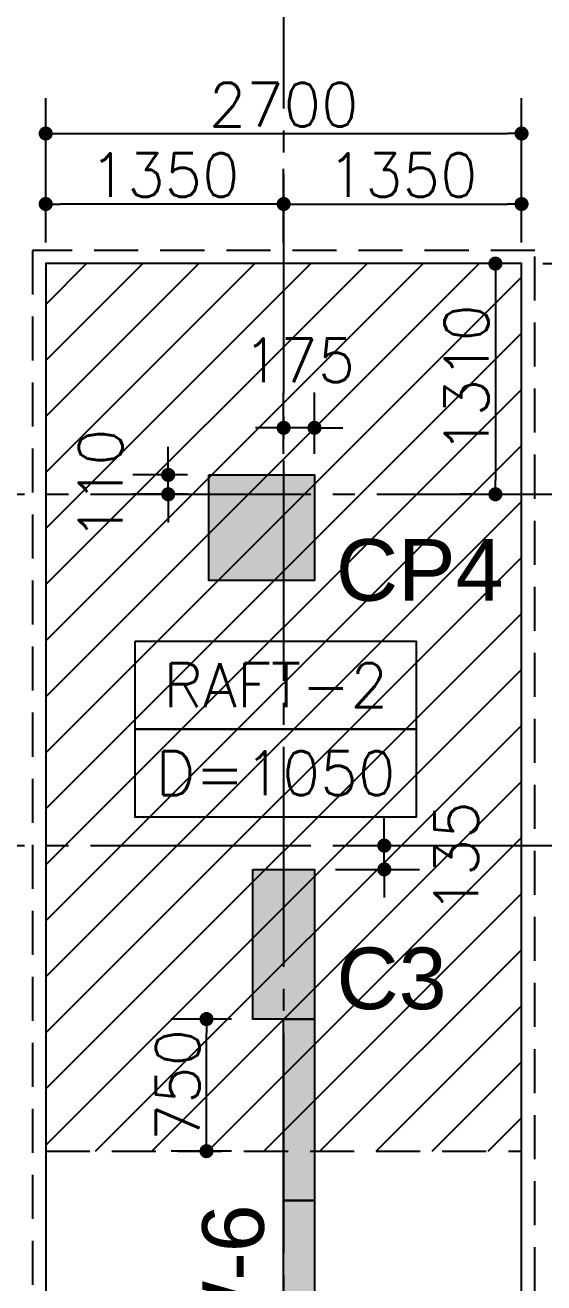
# Model space of a CAD drawing. Extents: x -200722 to 834823, y -494970 to 88783.
# Drawn here: x 266399 to 269342, y 2324 to 9466 of the extents above; entities that cross this region are included whole.
import ezdxf
from ezdxf.enums import TextEntityAlignment as Align

# ---------------------------------------------------------------- set-up
doc = ezdxf.new("R2010")
doc.units = 0
doc.header["$LTSCALE"] = 100
doc.header["$MEASUREMENT"] = 0
doc.header["$PDMODE"] = 34
for name, pattern in [('ACAD_ISO04W100', [30, 24, -3, 0, -3]), ('CL', [3.25, 2.5, -0.25, 0.25, -0.25]), ('HIDDEN', [0.375, 0.25, -0.125])]:
    doc.linetypes.add(name, pattern=pattern)
doc.layers.get('0').update_dxf_attribs({"linetype": 'CONTINUOUS'})
doc.layers.get('DEFPOINTS').update_dxf_attribs({"linetype": 'CONTINUOUS'})
for name, color, linetype in [('A-Grid', 5, 'ACAD_ISO04W100'), ('BEAM', 4, 'CONTINUOUS'), ('COL', 150, 'CONTINUOUS'), ('COL. SHED. STEEL.', 6, 'CONTINUOUS'), ('COL_H', 235, 'CONTINUOUS'), ('F_EXEC', 3, 'HIDDEN'), ('F_FTG1', 11, 'CONTINUOUS'), ('TEXT', 2, 'CONTINUOUS')]:
    doc.layers.add(name, color=color, linetype=linetype)
doc.layers.add('HATCH', color=252, linetype='CONTINUOUS', lineweight=30)
doc.styles.add('AR', font='arial.ttf')
doc.styles.add('ROMANS', font='romans.shx')
doc.styles.get("Standard").update_dxf_attribs({"font": 'simplex.shx'})
doc.dimstyles.new('STANDARD$0', dxfattribs={"dimtxt": 2.5, "dimasz": 2.5, "dimexe": 2, "dimexo": 0.7, "dimgap": 0.9, "dimtad": 1, "dimdec": 0, "dimdsep": 46, "dimtxsty": 'ROMANS', "dimcen": 0.09, "dimclrd": 4, "dimclre": 4, "dimclrt": 3, "dimadec": 0, "dimazin": 0, "dimtfac": 1, "dimtdec": 0, "dimtmove": 0, "dimatfit": 3, "dimfxl": 1, "dimtolj": 1, "dimtzin": 0, "dimarcsym": 0})

# ---------------------------------------------------------------- blocks, each defined once
blk = doc.blocks.new('DOT')
at = {"color": 0, "linetype": 'ByBlock'}
blk.add_line((-0.5, 0), (-1, 0), dxfattribs=at)
at = {"color": 0, "linetype": 'ByBlock', "const_width": 0.5}
blk.add_lwpolyline([(-0.25, 0, 1), (0.25, 0, 1)], format="xyb", close=True, dxfattribs=at)
blk = doc.blocks.new('*D843')
at = {"layer": 'BEAM', "color": 0, "lineweight": -2, "transparency": 16777216}
for p, q in [((266515.6, 8231.9), (266515.6, 8650.1)), ((267865.6, 8231.9), (267865.6, 8650.1)), ((267785.6, 8450.1), (266595.6, 8450.1))]:
    blk.add_line(p, q, dxfattribs=at)
at = {"layer": 'DEFPOINTS', "color": 0, "lineweight": -3, "transparency": 16777216}
for p in [(266515.6, 8450.1), (266515.6, 8111.9, 7446.6), (267865.6, 8111.9, 7446.6)]:
    blk.add_point(p, dxfattribs=at)
at = {"layer": 'BEAM', "color": 0, "lineweight": -2, "transparency": 16777216, "xscale": 80, "yscale": 80, "zscale": 80, "rotation": 180}
blk.add_blockref('DOT', (266515.6, 8450.1), dxfattribs=at)
at = {"layer": 'BEAM', "color": 0, "lineweight": -2, "transparency": 16777216, "xscale": 80, "yscale": 80, "zscale": 80}
blk.add_blockref('DOT', (267865.6, 8450.1), dxfattribs=at)
at = {"layer": 'BEAM', "color": 0, "transparency": 16777216, "insert": (267190.6, 8614.1), "char_height": 248, "attachment_point": 5}
blk.add_mtext('\\A1;1350', dxfattribs=at)
blk = doc.blocks.new('_DOT')
at = {"color": 0, "linetype": 'ByBlock'}
blk.add_line((-0.5, 0), (-1, 0), dxfattribs=at)
at = {"color": 0, "linetype": 'ByBlock', "const_width": 0.5}
blk.add_lwpolyline([(-0.25, 0, 1), (0.25, 0, 1)], format="xyb", close=True, dxfattribs=at)
blk = doc.blocks.new('*D844')
at = {"layer": 'BEAM', "color": 0, "lineweight": -2, "transparency": 16777216}
for p, q in [((267865.6, 8231.9), (267865.6, 8650.1)), ((269215.6, 8231.9), (269215.6, 8650.1)), ((267945.6, 8450.1), (269135.6, 8450.1))]:
    blk.add_line(p, q, dxfattribs=at)
at = {"layer": 'DEFPOINTS', "color": 0, "lineweight": -3, "transparency": 16777216}
for p in [(269215.6, 8450.1), (267865.6, 8111.9, 7446.6), (269215.6, 8111.9, 7446.6)]:
    blk.add_point(p, dxfattribs=at)
at = {"layer": 'BEAM', "color": 0, "lineweight": -2, "transparency": 16777216, "xscale": 80, "yscale": 80, "zscale": 80, "rotation": 180}
blk.add_blockref('DOT', (267865.6, 8450.1), dxfattribs=at)
at = {"layer": 'BEAM', "color": 0, "lineweight": -2, "transparency": 16777216, "xscale": 80, "yscale": 80, "zscale": 80}
blk.add_blockref('DOT', (269215.6, 8450.1), dxfattribs=at)
at = {"layer": 'BEAM', "color": 0, "transparency": 16777216, "insert": (268540.6, 8614.1), "char_height": 248, "attachment_point": 5}
blk.add_mtext('\\A1;1350', dxfattribs=at)
blk = doc.blocks.new('*D845')
at = {"layer": 'BEAM', "color": 0, "lineweight": -2, "transparency": 16777216}
for p, q in [((266515.6, 8231.9), (266515.6, 9050.4)), ((269215.6, 8231.9), (269215.6, 9050.4)), ((266595.6, 8850.4), (269135.6, 8850.4))]:
    blk.add_line(p, q, dxfattribs=at)
at = {"layer": 'DEFPOINTS', "color": 0, "lineweight": -3, "transparency": 16777216}
for p in [(269215.6, 8850.4), (266515.6, 8111.9, 7446.6), (269215.6, 8111.9, 7446.6)]:
    blk.add_point(p, dxfattribs=at)
at = {"layer": 'BEAM', "color": 0, "lineweight": -2, "transparency": 16777216, "xscale": 80, "yscale": 80, "zscale": 80, "rotation": 180}
blk.add_blockref('DOT', (266515.6, 8850.4), dxfattribs=at)
at = {"layer": 'BEAM', "color": 0, "lineweight": -2, "transparency": 16777216, "xscale": 80, "yscale": 80, "zscale": 80}
blk.add_blockref('DOT', (269215.6, 8850.4), dxfattribs=at)
at = {"layer": 'BEAM', "color": 0, "transparency": 16777216, "insert": (267865.6, 9014.4), "char_height": 248, "attachment_point": 5}
blk.add_mtext('\\A1;2700', dxfattribs=at)
blk = doc.blocks.new('*D846')
at = {"layer": 'BEAM', "color": 0, "lineweight": -2, "transparency": 16777216}
for p, q in [((269335.6, 8111.9), (269942.8, 8111.9)), ((269742.8, -3193.1), (269742.8, 8031.9)), ((269335.6, -3273.1), (269942.8, -3273.1))]:
    blk.add_line(p, q, dxfattribs=at)
at = {"layer": 'DEFPOINTS', "color": 0, "lineweight": -3, "transparency": 16777216}
for p in [(269215.6, 8111.9, 7446.6), (269742.8, 8111.9), (269215.6, -3273.1, 7446.6)]:
    blk.add_point(p, dxfattribs=at)
at = {"layer": 'BEAM', "color": 0, "lineweight": -2, "transparency": 16777216, "xscale": 80, "yscale": 80, "zscale": 80}
for p, rotation in [((269742.8, 8111.9), 90), ((269742.8, -3273.1), 270)]:
    blk.add_blockref('DOT', p, dxfattribs=dict(at, rotation=rotation))
at = {"layer": 'BEAM', "color": 0, "transparency": 16777216, "insert": (269578.8, 2419.4), "char_height": 248, "attachment_point": 5, "rotation": 90}
blk.add_mtext('\\A1;11385', dxfattribs=at)
blk = doc.blocks.new('*D898')
at = {"layer": 'BEAM', "color": 0, "lineweight": -2, "transparency": 16777216}
for p, q in [((268436.8, 4886.9), (268436.8, 4966.9)), ((268160.6, 4806.9), (268636.8, 4806.9)), ((268436.8, 4671.9), (268436.8, 4806.9)), ((268160.6, 4671.9), (268636.8, 4671.9)), ((268436.8, 4591.9), (268436.8, 4511.9))]:
    blk.add_line(p, q, dxfattribs=at)
at = {"layer": 'DEFPOINTS', "color": 0, "lineweight": -3, "transparency": 16777216}
for p in [(268040.6, 4806.9, 7446.6), (268436.8, 4806.9), (268040.6, 4671.9, 7446.6)]:
    blk.add_point(p, dxfattribs=at)
at = {"layer": 'BEAM', "color": 0, "lineweight": -2, "transparency": 16777216, "xscale": 80, "yscale": 80, "zscale": 80}
for p, rotation in [((268436.8, 4806.9), 270), ((268436.8, 4671.9), 90)]:
    blk.add_blockref('DOT', p, dxfattribs=dict(at, rotation=rotation))
at = {"layer": 'BEAM', "color": 0, "transparency": 16777216, "insert": (268844.8, 4739.4), "char_height": 248, "attachment_point": 5, "rotation": 90}
blk.add_mtext('\\A1;135', dxfattribs=at)
blk = doc.blocks.new('*D899')
at = {"layer": 'BEAM', "color": 0, "lineweight": -2, "transparency": 16777216}
for p, q in [((267865.6, 7031.9), (267865.6, 7379.4)), ((268040.6, 7031.9), (268040.6, 7379.4)), ((267785.6, 7179.4), (267705.6, 7179.4)), ((268040.6, 7179.4), (267865.6, 7179.4)), ((268120.6, 7179.4), (268200.6, 7179.4))]:
    blk.add_line(p, q, dxfattribs=at)
at = {"layer": 'DEFPOINTS', "color": 0, "lineweight": -3, "transparency": 16777216}
for p in [(267865.6, 7179.4), (267865.6, 6911.9, 7446.6), (268040.6, 6911.9, 7446.6)]:
    blk.add_point(p, dxfattribs=at)
at = {"layer": 'BEAM', "color": 0, "lineweight": -2, "transparency": 16777216, "xscale": 80, "yscale": 80, "zscale": 80}
blk.add_blockref('DOT', (267865.6, 7179.4), dxfattribs=at)
at = {"layer": 'BEAM', "color": 0, "lineweight": -2, "transparency": 16777216, "xscale": 80, "yscale": 80, "zscale": 80, "rotation": 180}
blk.add_blockref('DOT', (268040.6, 7179.4), dxfattribs=at)
at = {"layer": 'BEAM', "color": 0, "transparency": 16777216, "insert": (267953.1, 7563.4), "char_height": 248, "attachment_point": 5}
blk.add_mtext('\\A1;175', dxfattribs=at)
blk = doc.blocks.new('*D900')
at = {"layer": 'BEAM', "color": 0, "lineweight": -2, "transparency": 16777216}
for p, q in [((267210.7, 6991.9), (267210.7, 7071.9)), ((267320.6, 6911.9), (267010.7, 6911.9)), ((267210.7, 6801.9), (267210.7, 6911.9)), ((267320.6, 6801.9), (267010.7, 6801.9)), ((267210.7, 6721.9), (267210.7, 6641.9))]:
    blk.add_line(p, q, dxfattribs=at)
at = {"layer": 'DEFPOINTS', "color": 0, "lineweight": -3, "transparency": 16777216}
for p in [(267210.7, 6911.9), (267440.6, 6911.9, 7446.6), (267440.6, 6801.9, 7446.6)]:
    blk.add_point(p, dxfattribs=at)
at = {"layer": 'BEAM', "color": 0, "lineweight": -2, "transparency": 16777216, "xscale": 80, "yscale": 80, "zscale": 80}
for p, rotation in [((267210.7, 6911.9), 270), ((267210.7, 6801.9), 90)]:
    blk.add_blockref('DOT', p, dxfattribs=dict(at, rotation=rotation))
at = {"layer": 'BEAM', "color": 0, "transparency": 16777216, "insert": (266826.7, 6856.9), "char_height": 248, "attachment_point": 5, "rotation": 90}
blk.add_mtext('\\A1;110', dxfattribs=at)
blk = doc.blocks.new('*D1122')
at = {"layer": 'BEAM', "color": 0, "lineweight": -2, "transparency": 16777216}
for p, q in [((268947.2, 8111.9), (268867.2, 8111.9)), ((269067.2, 8031.9), (269067.2, 6881.9)), ((268947.2, 6801.9), (268867.2, 6801.9))]:
    blk.add_line(p, q, dxfattribs=at)
at = {"layer": 'DEFPOINTS', "color": 0, "lineweight": -3, "transparency": 16777216}
for p in [(269067.2, 8111.9, 7446.6), (269067.2, 6801.9, 7446.6), (269067.2, 6801.9)]:
    blk.add_point(p, dxfattribs=at)
at = {"layer": 'BEAM', "color": 0, "lineweight": -2, "transparency": 16777216, "xscale": 80, "yscale": 80, "zscale": 80}
for p, rotation in [((269067.2, 8111.9), 90), ((269067.2, 6801.9), 270)]:
    blk.add_blockref('DOT', p, dxfattribs=dict(at, rotation=rotation))
at = {"layer": 'BEAM', "color": 0, "transparency": 16777216, "insert": (268903.2, 7456.9), "char_height": 248, "attachment_point": 5, "rotation": 90}
blk.add_mtext('\\A1;1310', dxfattribs=at)
blk = doc.blocks.new('*D1121')
at = {"layer": 'BEAM', "color": 0, "lineweight": -2, "transparency": 16777216}
for p, q in [((267570.6, 3821.9), (267227.9, 3821.9)), ((267427.9, 3151.9), (267427.9, 3741.9)), ((267570.6, 3071.9), (267227.9, 3071.9))]:
    blk.add_line(p, q, dxfattribs=at)
at = {"layer": 'DEFPOINTS', "color": 0, "lineweight": -3, "transparency": 16777216}
for p in [(267427.9, 3821.9), (267690.6, 3821.9, 7446.6), (267690.6, 3071.9, 7446.6)]:
    blk.add_point(p, dxfattribs=at)
at = {"layer": 'BEAM', "color": 0, "lineweight": -2, "transparency": 16777216, "xscale": 80, "yscale": 80, "zscale": 80}
for p, rotation in [((267427.9, 3821.9), 90), ((267427.9, 3071.9), 270)]:
    blk.add_blockref('DOT', p, dxfattribs=dict(at, rotation=rotation))
at = {"layer": 'BEAM', "color": 0, "transparency": 16777216, "insert": (267263.9, 3446.9), "char_height": 248, "attachment_point": 5, "rotation": 90}
blk.add_mtext('\\A1;750', dxfattribs=at)

msp = doc.modelspace()

# ---------------------------------------------------------------- hatches: boundary and pattern name
at = {"layer": 'COL_H', "ltscale": 0.4, "true_color": 0x000000}
for points in [[(267690.6, 4671.9), (268040.6, 4671.9), (268040.6, 3821.9), (267690.6, 3821.9)], [(268040.6, 2790.9), (267865.6, 2790.9), (267865.6, 3821.9), (268040.6, 3821.9)], [(267865.6, 1990.9), (267865.6, 2790.9), (268040.6, 2790.9), (268040.6, 1990.9)]]:
    msp.add_hatch(color=18, dxfattribs=at).paths.add_polyline_path(points)
at = {"layer": 'HATCH', "lineweight": -3, "ltscale": 0.4, "true_color": 0x000000}
h = msp.add_hatch(dxfattribs=at)
h.set_pattern_fill('ANSI31', color=18, scale=1800, style=0)
h.set_pattern_definition([(45, (-17786, -31727.5), (-159.09903, 159.09903), [])])
h.paths.add_polyline_path([(266515.6, 8111.9), (269215.6, 8111.9), (269215.6, 3071.9), (266515.6, 3071.9)])
at = {"layer": 'HATCH', "ltscale": 0.4, "true_color": 0x000000}
msp.add_hatch(color=18, dxfattribs=at).paths.add_polyline_path([(267440.6, 6911.9), (268040.6, 6911.9), (268040.6, 6311.9), (267440.6, 6311.9)])

# ---------------------------------------------------------------- linework, layer by layer
at = {"layer": 'A-Grid', "color": 8, "linetype": 'CL', "ltscale": 5}
for p, q in [((224519.6, 6801.9, 7446.6), (303382.6, 6801.9, 7446.6)), ((224519.6, 4806.9, 7446.6), (303382.6, 4806.9, 7446.6))]:
    msp.add_line(p, q, dxfattribs=at)
at = {"layer": 'A-Grid', "color": 8, "linetype": 'CL', "ltscale": 5, "elevation": 7446.6}
msp.add_lwpolyline([(267865.6, 62242.9), (267865.6, -9708.8)], dxfattribs=at)
at = {"layer": 'COL', "color": 18, "ltscale": 500, "true_color": 0x000000, "elevation": 7446.6}
msp.add_lwpolyline([(267440.6, 6911.9), (268040.6, 6911.9), (268040.6, 6311.9), (267440.6, 6311.9), (267440.6, 6911.9)], dxfattribs=at)
at = {"layer": 'COL. SHED. STEEL.', "color": 18, "ltscale": 500, "true_color": 0x000000, "elevation": 7446.6}
for points in [[(267690.6, 4671.9), (268040.6, 4671.9), (268040.6, 3821.9), (267690.6, 3821.9), (267690.6, 4671.9)], [(267865.6, 1990.9), (267865.6, 2790.9), (268040.6, 2790.9), (268040.6, 1990.9), (268040.6, 1990.9), (267865.6, 1990.9)]]:
    msp.add_lwpolyline(points, dxfattribs=at)
msp.add_lwpolyline([(268040.6, 2790.9), (267865.6, 2790.9), (267865.6, 3821.9), (268040.6, 3821.9)], close=True, dxfattribs=at)
at = {"layer": 'F_EXEC', "color": 18, "ltscale": 10, "true_color": 0x000000, "elevation": 7446.6}
msp.add_lwpolyline([(266440.6, -3348.1), (269290.6, -3348.1), (269290.6, 8186.9), (266440.6, 8186.9)], close=True, dxfattribs=at)
at = {"layer": 'F_FTG1', "color": 18, "linetype": 'HIDDEN', "ltscale": 10, "true_color": 0x000000}
msp.add_line((266515.6, 3071.9, 7446.6), (269215.6, 3071.9, 7446.6), dxfattribs=at)
at = {"layer": 'F_FTG1', "color": 18, "ltscale": 0.4, "true_color": 0x000000, "elevation": 7446.6}
msp.add_lwpolyline([(266515.6, -3273.1), (269215.6, -3273.1), (269215.6, 8111.9), (266515.6, 8111.9)], close=True, dxfattribs=at)
at = {"layer": 'TEXT', "color": 18, "true_color": 0x000000}
for points in [[(267023.4, 5967.3), (268617.2, 5967.3), (268617.2, 5467.4), (267023.4, 5467.4)], [(267023.4, 5467.4), (268617.2, 5467.4), (268617.2, 4967.5), (267023.4, 4967.5)]]:
    msp.add_lwpolyline(points, close=True, dxfattribs=at)

# ---------------------------------------------------------------- texts
at = {"layer": 'TEXT', "color": 18, "true_color": 0x000000, "style": 'AR'}
for s, p in [('CP4', (268162, 6197.3, -7446.6)), ('C3', (268165.4, 3877.9, 11445.3))]:
    msp.add_text(s, height=350, dxfattribs=at).set_placement(p)
at = {"layer": 'TEXT', "color": 18, "true_color": 0x000000}
for s, p in [('RAFT-2', (267820.3, 5717.3)), ('D=1050', (267820.3, 5217.5))]:
    msp.add_text(s, height=250, dxfattribs=at).set_placement(p, align=Align.MIDDLE)
at = {"layer": 'TEXT', "color": 18, "true_color": 0x000000, "style": 'AR'}
msp.add_text('SW-6', height=350, rotation=90, dxfattribs=at).set_placement((267753.4, 1547.5, 3998.7))

# ---------------------------------------------------------------- dimensions: what is measured, and where the dimension line sits
at = {"layer": 'BEAM', "color": 18, "true_color": 0x000000}
for base, p1, p2, picture, middle in [((269215.6, 8850.4), (266515.6, 8111.9, 7446.6), (269215.6, 8111.9, 7446.6), '*D845', (267865.6, 9014.4)), ((266515.6, 8450.1), (267865.6, 8111.9, 7446.6), (266515.6, 8111.9, 7446.6), '*D843', (267190.6, 8614.1)), ((269215.6, 8450.1), (267865.6, 8111.9, 7446.6), (269215.6, 8111.9, 7446.6), '*D844', (268540.6, 8614.1)), ((267865.6, 7179.4), (268040.6, 6911.9, 7446.6), (267865.6, 6911.9, 7446.6), '*D899', (267953.1, 7563.4))]:
    dim = msp.add_linear_dim(base=base, p1=p1, p2=p2, dimstyle='STANDARD$0', override={"dimscale": 8, "dimtxt": 31, "dimasz": 10, "dimexe": 25, "dimexo": 15, "dimgap": 5, "dimzin": 3, "dimtxsty": 'Standard', "dimblk": 'DOT', "dimcen": 3, "dimdle": 1, "dimclrd": 0, "dimclre": 0, "dimclrt": 0, "dimtmove": 2, "dimldrblk": 'DOT', "dimtzin": 3}, dxfattribs=at)
    dim.commit()
    dim.dimension.update_dxf_attribs({"geometry": picture, "text_midpoint": middle})
for base, p1, p2, picture, middle in [((269067.2, 6801.9), (269067.2, 8111.9, 7446.6), (269067.2, 6801.9, 7446.6), '*D1122', (268903.2, 7456.9)), ((269742.8, 8111.9), (269215.6, -3273.1, 7446.6), (269215.6, 8111.9, 7446.6), '*D846', (269578.8, 2419.4)), ((267210.7, 6911.9), (267440.6, 6801.9, 7446.6), (267440.6, 6911.9, 7446.6), '*D900', (266826.7, 6856.9)), ((267427.9, 3821.9), (267690.6, 3071.9, 7446.6), (267690.6, 3821.9, 7446.6), '*D1121', (267263.9, 3446.9))]:
    dim = msp.add_linear_dim(base=base, p1=p1, p2=p2, angle=90, dimstyle='STANDARD$0', override={"dimscale": 8, "dimtxt": 31, "dimasz": 10, "dimexe": 25, "dimexo": 15, "dimgap": 5, "dimzin": 3, "dimtxsty": 'Standard', "dimblk": 'DOT', "dimcen": 3, "dimdle": 1, "dimclrd": 0, "dimclre": 0, "dimclrt": 0, "dimtmove": 2, "dimldrblk": 'DOT', "dimtzin": 3}, dxfattribs=at)
    dim.commit()
    dim.dimension.update_dxf_attribs({"geometry": picture, "text_midpoint": middle})
dim = msp.add_linear_dim(base=(268436.8, 4806.9), p1=(268040.6, 4671.9, 7446.6), p2=(268040.6, 4806.9, 7446.6), angle=90, dimstyle='STANDARD$0', override={"dimscale": 8, "dimtxt": 31, "dimasz": 10, "dimexe": 25, "dimexo": 15, "dimgap": 5, "dimzin": 3, "dimtxsty": 'Standard', "dimblk": 'DOT', "dimcen": 3, "dimdle": 1, "dimclrd": 0, "dimclre": 0, "dimclrt": 0, "dimtmove": 2, "dimldrblk": 'DOT', "dimtzin": 3}, dxfattribs=at)
dim.commit()
dim.dimension.update_dxf_attribs({"geometry": '*D898', "text_midpoint": (268844.8, 4739.4), "dimtype": 160})

doc.saveas('drawing.dxf')
